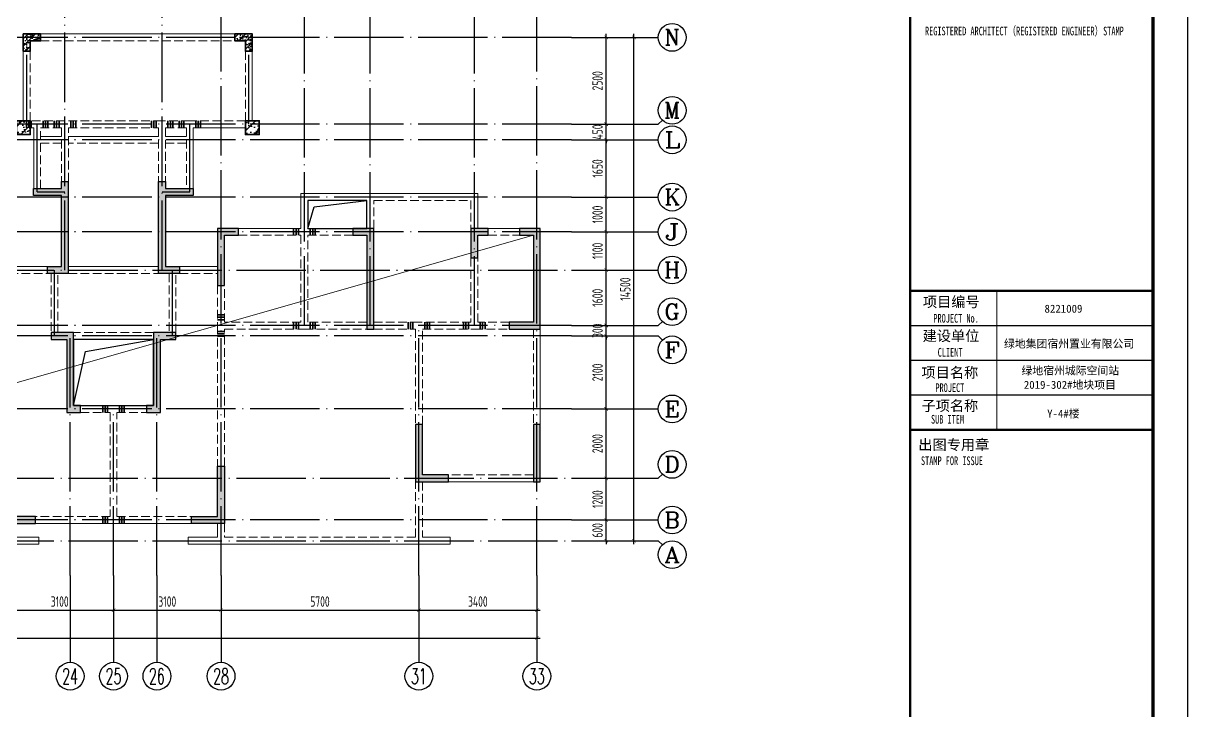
# Model space of a CAD drawing. Extents: x 826826 to 1642106, y -156213 to 399140.
# Drawn here: x 1435550 to 1469108, y 250907 to 270708 of the extents above; entities that cross this region are included whole.
import ezdxf
from ezdxf.enums import TextEntityAlignment as Align

# ---------------------------------------------------------------- set-up
doc = ezdxf.new("R2010")
doc.units = 0
doc.header["$LTSCALE"] = 1000
doc.linetypes.add('DASH', pattern=[0.35, 0.25, -0.1])
doc.linetypes.add('DOTE', pattern=[2.42, 2, -0.2, 0.02, -0.2])
doc.layers.get('0').update_dxf_attribs({"linetype": 'CONTINUOUS'})
doc.layers.get('DEFPOINTS').update_dxf_attribs({"linetype": 'CONTINUOUS'})
for name, color, linetype in [('-TK', 7, 'CONTINUOUS'), ('A-AXIS', 1, 'CONTINUOUS'), ('A-DOTE', 10, 'DOTE'), ('AXIS_TEXT', 4, 'CONTINUOUS'), ('S-D洞口', 4, 'CONTINUOUS'), ('S-L主梁线', 4, 'DASH'), ('S-L梁编号', 6, 'CONTINUOUS'), ('S-Q墙填充', 252, 'CONTINUOUS'), ('S-Q墙实线', 6, 'CONTINUOUS'), ('S-Y一般标注', 3, 'CONTINUOUS'), ('S-Z柱填充', 252, 'CONTINUOUS'), ('S-Z柱实线', 6, 'CONTINUOUS'), ('图签文字', 4, 'CONTINUOUS')]:
    doc.layers.add(name, color=color, linetype=linetype)
for name, color, linetype, lineweight in [('图框', 9, 'CONTINUOUS', 18), ('图签', 147, 'CONTINUOUS', 18), ('梁附加箍筋', 1, 'CONTINUOUS', 35)]:
    doc.layers.add(name, color=color, linetype=linetype, lineweight=lineweight)
doc.styles.add('_TCH_AXIS', font='COMPLEX', dxfattribs={"bigfont": 'GBCBIG'})
doc.styles.add('COMPLEX', font='COMPLEX')
doc.styles.add('TSSD_DIMENSION', font='Tssdeng.shx', dxfattribs={"width": 0.7, "bigfont": 'tssdchn.shx'})
doc.styles.add('宋体', font='', dxfattribs={"height": 50})
doc.styles.add('建筑图签-1', font='simhei.ttf', dxfattribs={"width": 0.7})
doc.styles.get('宋体').set_extended_font_data('SimSun')
doc.dimstyles.new('TSSD_100_100$0', dxfattribs={"dimtxt": 300, "dimasz": 80, "dimexe": 100, "dimexo": 250, "dimgap": 100, "dimtad": 1, "dimdec": 0, "dimzin": 0, "dimdsep": 46, "dimtxsty": 'TSSD_DIMENSION', "dimblk": 'ARCHTICK', "dimcen": 0, "dimdle": 100, "dimclrd": 3, "dimclre": 3, "dimclrt": 7, "dimadec": 0, "dimazin": 0, "dimtfac": 1, "dimtdec": 0, "dimtix": 1, "dimtmove": 2, "dimatfit": 3, "dimldrblk": 'ARCHTICK', "dimfxl": 0, "dimtolj": 1, "dimtzin": 0, "dimarcsym": 0})
pattern_1 = [(50, (-1460192.53, -24952.3), (358.63, -31.376), [37.5, -412.5]), (355, (-1460192.53, -24952.3), (-69.3757, 376.096), [30, -330]), (100.4514, (-1460162.64, -24954.93), (289.2547, 344.7198), [31.87, -350.571]), (46.1842, (-1460192.53, -24852.3), (533.6205, -82.7595), [56.25, -618.75]), (96.6356, (-1460148.06, -24859.2), (467.3314, 487.059), [47.805, -525.8565]), (351.1842, (-1460192.53, -24852.3), (467.331, 487.059), [45, -495]), (21, (-1460142.53, -24877.3), (298.4535, -201.3094), [37.5, -412.5]), (326, (-1460142.53, -24877.3), (121.6577, 362.575), [30, -330]), (71.4514, (-1460117.66, -24894.1), (420.1113, 161.2652), [31.87, -350.571]), (37.5, (-1460192.53, -24952.31), (6.07993, 166.44693), [0, -326, 0, -335, 0, -331.25]), (7.5, (-1460192.53, -24952.31), (131.5348, 197.20586), [0, -191, 0, -318.5, 0, -126.25]), (327.5, (-1460304.03, -24952.31), (266.9112, -11.27744), [0, -125, 0, -390, 0, -517.5]), (317.5, (-1460354.03, -24952.3), (291.5931, 50.0525), [0, -162.5, 0, -259, 0, -367.5]), (45, (-1460192.53, -24952.3), (-176.7767, 176.7767), [])]

# ---------------------------------------------------------------- blocks, each defined once
blk = doc.blocks.new('_ArchTick')
at = {"color": 0, "linetype": 'ByBlock', "const_width": 0.15}
blk.add_lwpolyline([(-0.5, -0.5), (0.5, 0.5)], dxfattribs=at)
blk = doc.blocks.new('*D78')
at = {"layer": 'DEFPOINTS', "color": 0}
for p in [(786121, 333282), (789521, 333282), (789521, 332282)]:
    blk.add_point(p, dxfattribs=at)
at = {"layer": 'S-Y一般标注', "color": 0, "lineweight": -2}
for p, q in [((786121, 333032), (786121, 332182)), ((789521, 333032), (789521, 332182)), ((786021, 332282), (789621, 332282))]:
    blk.add_line(p, q, dxfattribs=at)
at = {"layer": 'S-Y一般标注', "color": 0, "lineweight": -2, "xscale": 100, "yscale": 100, "zscale": 100, "rotation": 180}
blk.add_blockref('_ArchTick', (786121, 332282), dxfattribs=at)
at = {"layer": 'S-Y一般标注', "color": 0, "lineweight": -2, "xscale": 100, "yscale": 100, "zscale": 100}
blk.add_blockref('_ArchTick', (789521, 332282), dxfattribs=at)
at = {"layer": 'S-Y一般标注', "color": 7, "insert": (787821, 332532), "char_height": 300, "attachment_point": 5, "style": 'TSSD_DIMENSION'}
blk.add_mtext('\\A1;3400', dxfattribs=at)
blk = doc.blocks.new('*D79')
at = {"layer": 'DEFPOINTS', "color": 0}
for p in [(780421, 333282), (786121, 333282), (786121, 332282)]:
    blk.add_point(p, dxfattribs=at)
at = {"layer": 'S-Y一般标注', "color": 0, "lineweight": -2}
for p, q in [((780421, 333032), (780421, 332182)), ((786121, 333032), (786121, 332182)), ((780321, 332282), (786221, 332282))]:
    blk.add_line(p, q, dxfattribs=at)
at = {"layer": 'S-Y一般标注', "color": 0, "lineweight": -2, "xscale": 100, "yscale": 100, "zscale": 100, "rotation": 180}
blk.add_blockref('_ArchTick', (780421, 332282), dxfattribs=at)
at = {"layer": 'S-Y一般标注', "color": 0, "lineweight": -2, "xscale": 100, "yscale": 100, "zscale": 100}
blk.add_blockref('_ArchTick', (786121, 332282), dxfattribs=at)
at = {"layer": 'S-Y一般标注', "color": 7, "insert": (783271, 332532), "char_height": 300, "attachment_point": 5, "style": 'TSSD_DIMENSION'}
blk.add_mtext('\\A1;5700', dxfattribs=at)
blk = doc.blocks.new('*D80')
at = {"layer": 'DEFPOINTS', "color": 0}
for p in [(777321, 333282), (780421, 333282), (780421, 332282)]:
    blk.add_point(p, dxfattribs=at)
at = {"layer": 'S-Y一般标注', "color": 0, "lineweight": -2}
for p, q in [((777321, 333032), (777321, 332182)), ((780421, 333032), (780421, 332182)), ((777221, 332282), (780521, 332282))]:
    blk.add_line(p, q, dxfattribs=at)
at = {"layer": 'S-Y一般标注', "color": 0, "lineweight": -2, "xscale": 100, "yscale": 100, "zscale": 100, "rotation": 180}
blk.add_blockref('_ArchTick', (777321, 332282), dxfattribs=at)
at = {"layer": 'S-Y一般标注', "color": 0, "lineweight": -2, "xscale": 100, "yscale": 100, "zscale": 100}
blk.add_blockref('_ArchTick', (780421, 332282), dxfattribs=at)
at = {"layer": 'S-Y一般标注', "color": 7, "insert": (778871, 332532), "char_height": 300, "attachment_point": 5, "style": 'TSSD_DIMENSION'}
blk.add_mtext('\\A1;3100', dxfattribs=at)
blk = doc.blocks.new('*D81')
at = {"layer": 'DEFPOINTS', "color": 0}
for p in [(774221, 333282), (777321, 333282), (777321, 332282)]:
    blk.add_point(p, dxfattribs=at)
at = {"layer": 'S-Y一般标注', "color": 0, "lineweight": -2}
for p, q in [((774221, 333032), (774221, 332182)), ((777321, 333032), (777321, 332182)), ((774121, 332282), (777421, 332282))]:
    blk.add_line(p, q, dxfattribs=at)
at = {"layer": 'S-Y一般标注', "color": 0, "lineweight": -2, "xscale": 100, "yscale": 100, "zscale": 100, "rotation": 180}
blk.add_blockref('_ArchTick', (774221, 332282), dxfattribs=at)
at = {"layer": 'S-Y一般标注', "color": 0, "lineweight": -2, "xscale": 100, "yscale": 100, "zscale": 100}
blk.add_blockref('_ArchTick', (777321, 332282), dxfattribs=at)
at = {"layer": 'S-Y一般标注', "color": 7, "insert": (775771, 332532), "char_height": 300, "attachment_point": 5, "style": 'TSSD_DIMENSION'}
blk.add_mtext('\\A1;3100', dxfattribs=at)
blk = doc.blocks.new('*D84')
at = {"layer": 'DEFPOINTS', "color": 0}
for p in [(790521, 334882), (791521, 334882), (790521, 334282)]:
    blk.add_point(p, dxfattribs=at)
at = {"layer": 'S-Y一般标注', "color": 0, "lineweight": -2}
for p, q in [((791521, 334882), (791521, 334982)), ((790771, 334882), (791621, 334882)), ((791521, 334282), (791521, 334882)), ((790771, 334282), (791621, 334282)), ((791521, 334282), (791521, 334182))]:
    blk.add_line(p, q, dxfattribs=at)
at = {"layer": 'S-Y一般标注', "color": 0, "lineweight": -2, "xscale": 100, "yscale": 100, "zscale": 100}
for p, rotation in [((791521, 334882), 270), ((791521, 334282), 90)]:
    blk.add_blockref('_ArchTick', p, dxfattribs=dict(at, rotation=rotation))
at = {"layer": 'S-Y一般标注', "color": 7, "insert": (791271, 334582), "char_height": 300, "attachment_point": 5, "rotation": 90, "style": 'TSSD_DIMENSION'}
blk.add_mtext('\\A1;600', dxfattribs=at)
blk = doc.blocks.new('*D85')
at = {"layer": 'DEFPOINTS', "color": 0}
for p in [(790521, 336082), (791521, 336082), (790521, 334882)]:
    blk.add_point(p, dxfattribs=at)
at = {"layer": 'S-Y一般标注', "color": 0, "lineweight": -2}
for p, q in [((790771, 336082), (791621, 336082)), ((791521, 334782), (791521, 336182)), ((790771, 334882), (791621, 334882))]:
    blk.add_line(p, q, dxfattribs=at)
at = {"layer": 'S-Y一般标注', "color": 0, "lineweight": -2, "xscale": 100, "yscale": 100, "zscale": 100}
for p, rotation in [((791521, 336082), 90), ((791521, 334882), 270)]:
    blk.add_blockref('_ArchTick', p, dxfattribs=dict(at, rotation=rotation))
at = {"layer": 'S-Y一般标注', "color": 7, "insert": (791271, 335482), "char_height": 300, "attachment_point": 5, "rotation": 90, "style": 'TSSD_DIMENSION'}
blk.add_mtext('\\A1;1200', dxfattribs=at)
blk = doc.blocks.new('*D86')
at = {"layer": 'DEFPOINTS', "color": 0}
for p in [(790521, 338082), (791521, 338082), (790521, 336082)]:
    blk.add_point(p, dxfattribs=at)
at = {"layer": 'S-Y一般标注', "color": 0, "lineweight": -2}
for p, q in [((790771, 338082), (791621, 338082)), ((791521, 335982), (791521, 338182)), ((790771, 336082), (791621, 336082))]:
    blk.add_line(p, q, dxfattribs=at)
at = {"layer": 'S-Y一般标注', "color": 0, "lineweight": -2, "xscale": 100, "yscale": 100, "zscale": 100}
for p, rotation in [((791521, 338082), 90), ((791521, 336082), 270)]:
    blk.add_blockref('_ArchTick', p, dxfattribs=dict(at, rotation=rotation))
at = {"layer": 'S-Y一般标注', "color": 7, "insert": (791271, 337082), "char_height": 300, "attachment_point": 5, "rotation": 90, "style": 'TSSD_DIMENSION'}
blk.add_mtext('\\A1;2000', dxfattribs=at)
blk = doc.blocks.new('*D87')
at = {"layer": 'DEFPOINTS', "color": 0}
for p in [(790521, 340182), (791521, 340182), (790521, 338082)]:
    blk.add_point(p, dxfattribs=at)
at = {"layer": 'S-Y一般标注', "color": 0, "lineweight": -2}
for p, q in [((791521, 337982), (791521, 340282)), ((790771, 340182), (791621, 340182)), ((790771, 338082), (791621, 338082))]:
    blk.add_line(p, q, dxfattribs=at)
at = {"layer": 'S-Y一般标注', "color": 0, "lineweight": -2, "xscale": 100, "yscale": 100, "zscale": 100}
for p, rotation in [((791521, 340182), 90), ((791521, 338082), 270)]:
    blk.add_blockref('_ArchTick', p, dxfattribs=dict(at, rotation=rotation))
at = {"layer": 'S-Y一般标注', "color": 7, "insert": (791271, 339132), "char_height": 300, "attachment_point": 5, "rotation": 90, "style": 'TSSD_DIMENSION'}
blk.add_mtext('\\A1;2100', dxfattribs=at)
blk = doc.blocks.new('*D88')
at = {"layer": 'DEFPOINTS', "color": 0}
for p in [(790521, 340482), (791521, 340482), (790521, 340182)]:
    blk.add_point(p, dxfattribs=at)
at = {"layer": 'S-Y一般标注', "color": 0, "lineweight": -2}
for p, q in [((790771, 340482), (791621, 340482)), ((791521, 340482), (791521, 340582)), ((791521, 340182), (791521, 340482)), ((790771, 340182), (791621, 340182)), ((791521, 340182), (791521, 340082))]:
    blk.add_line(p, q, dxfattribs=at)
at = {"layer": 'S-Y一般标注', "color": 0, "lineweight": -2, "xscale": 100, "yscale": 100, "zscale": 100}
for p, rotation in [((791521, 340482), 270), ((791521, 340182), 90)]:
    blk.add_blockref('_ArchTick', p, dxfattribs=dict(at, rotation=rotation))
at = {"layer": 'S-Y一般标注', "color": 7, "insert": (791271, 340332), "char_height": 300, "attachment_point": 5, "rotation": 90, "style": 'TSSD_DIMENSION'}
blk.add_mtext('\\A1;300', dxfattribs=at)
blk = doc.blocks.new('*D89')
at = {"layer": 'DEFPOINTS', "color": 0}
for p in [(790521, 342082), (791521, 342082), (790521, 340482)]:
    blk.add_point(p, dxfattribs=at)
at = {"layer": 'S-Y一般标注', "color": 0, "lineweight": -2}
for p, q in [((790771, 342082), (791621, 342082)), ((791521, 340382), (791521, 342182)), ((790771, 340482), (791621, 340482))]:
    blk.add_line(p, q, dxfattribs=at)
at = {"layer": 'S-Y一般标注', "color": 0, "lineweight": -2, "xscale": 100, "yscale": 100, "zscale": 100}
for p, rotation in [((791521, 342082), 90), ((791521, 340482), 270)]:
    blk.add_blockref('_ArchTick', p, dxfattribs=dict(at, rotation=rotation))
at = {"layer": 'S-Y一般标注', "color": 7, "insert": (791271, 341282), "char_height": 300, "attachment_point": 5, "rotation": 90, "style": 'TSSD_DIMENSION'}
blk.add_mtext('\\A1;1600', dxfattribs=at)
blk = doc.blocks.new('*D90')
at = {"layer": 'DEFPOINTS', "color": 0}
for p in [(790521, 343182), (791521, 343182), (790521, 342082)]:
    blk.add_point(p, dxfattribs=at)
at = {"layer": 'S-Y一般标注', "color": 0, "lineweight": -2}
for p, q in [((790771, 343182), (791621, 343182)), ((791521, 341982), (791521, 343282)), ((790771, 342082), (791621, 342082))]:
    blk.add_line(p, q, dxfattribs=at)
at = {"layer": 'S-Y一般标注', "color": 0, "lineweight": -2, "xscale": 100, "yscale": 100, "zscale": 100}
for p, rotation in [((791521, 343182), 90), ((791521, 342082), 270)]:
    blk.add_blockref('_ArchTick', p, dxfattribs=dict(at, rotation=rotation))
at = {"layer": 'S-Y一般标注', "color": 7, "insert": (791271, 342632), "char_height": 300, "attachment_point": 5, "rotation": 90, "style": 'TSSD_DIMENSION'}
blk.add_mtext('\\A1;1100', dxfattribs=at)
blk = doc.blocks.new('*D91')
at = {"layer": 'DEFPOINTS', "color": 0}
for p in [(790521, 344182), (791521, 344182), (790521, 343182)]:
    blk.add_point(p, dxfattribs=at)
at = {"layer": 'S-Y一般标注', "color": 0, "lineweight": -2}
for p, q in [((790771, 344182), (791621, 344182)), ((791521, 343082), (791521, 344282)), ((790771, 343182), (791621, 343182))]:
    blk.add_line(p, q, dxfattribs=at)
at = {"layer": 'S-Y一般标注', "color": 0, "lineweight": -2, "xscale": 100, "yscale": 100, "zscale": 100}
for p, rotation in [((791521, 344182), 90), ((791521, 343182), 270)]:
    blk.add_blockref('_ArchTick', p, dxfattribs=dict(at, rotation=rotation))
at = {"layer": 'S-Y一般标注', "color": 7, "insert": (791271, 343682), "char_height": 300, "attachment_point": 5, "rotation": 90, "style": 'TSSD_DIMENSION'}
blk.add_mtext('\\A1;1000', dxfattribs=at)
blk = doc.blocks.new('*D92')
at = {"layer": 'DEFPOINTS', "color": 0}
for p in [(790521, 345832), (791521, 345832), (790521, 344182)]:
    blk.add_point(p, dxfattribs=at)
at = {"layer": 'S-Y一般标注', "color": 0, "lineweight": -2}
for p, q in [((790771, 345832), (791621, 345832)), ((791521, 344082), (791521, 345932)), ((790771, 344182), (791621, 344182))]:
    blk.add_line(p, q, dxfattribs=at)
at = {"layer": 'S-Y一般标注', "color": 0, "lineweight": -2, "xscale": 100, "yscale": 100, "zscale": 100}
for p, rotation in [((791521, 345832), 90), ((791521, 344182), 270)]:
    blk.add_blockref('_ArchTick', p, dxfattribs=dict(at, rotation=rotation))
at = {"layer": 'S-Y一般标注', "color": 7, "insert": (791271, 345007), "char_height": 300, "attachment_point": 5, "rotation": 90, "style": 'TSSD_DIMENSION'}
blk.add_mtext('\\A1;1650', dxfattribs=at)
blk = doc.blocks.new('*D93')
at = {"layer": 'DEFPOINTS', "color": 0}
for p in [(790521, 346282), (791521, 346282), (790521, 345832)]:
    blk.add_point(p, dxfattribs=at)
at = {"layer": 'S-Y一般标注', "color": 0, "lineweight": -2}
for p, q in [((791521, 346282), (791521, 346382)), ((790771, 346282), (791621, 346282)), ((791521, 345832), (791521, 346282)), ((790771, 345832), (791621, 345832)), ((791521, 345832), (791521, 345732))]:
    blk.add_line(p, q, dxfattribs=at)
at = {"layer": 'S-Y一般标注', "color": 0, "lineweight": -2, "xscale": 100, "yscale": 100, "zscale": 100}
for p, rotation in [((791521, 346282), 270), ((791521, 345832), 90)]:
    blk.add_blockref('_ArchTick', p, dxfattribs=dict(at, rotation=rotation))
at = {"layer": 'S-Y一般标注', "color": 7, "insert": (791271, 346057), "char_height": 300, "attachment_point": 5, "rotation": 90, "style": 'TSSD_DIMENSION'}
blk.add_mtext('\\A1;450', dxfattribs=at)
blk = doc.blocks.new('*D94')
at = {"layer": 'DEFPOINTS', "color": 0}
for p in [(790521, 348782), (791521, 348782), (790521, 346282)]:
    blk.add_point(p, dxfattribs=at)
at = {"layer": 'S-Y一般标注', "color": 0, "lineweight": -2}
for p, q in [((790771, 348782), (791621, 348782)), ((791521, 346182), (791521, 348882)), ((790771, 346282), (791621, 346282))]:
    blk.add_line(p, q, dxfattribs=at)
at = {"layer": 'S-Y一般标注', "color": 0, "lineweight": -2, "xscale": 100, "yscale": 100, "zscale": 100}
for p, rotation in [((791521, 348782), 90), ((791521, 346282), 270)]:
    blk.add_blockref('_ArchTick', p, dxfattribs=dict(at, rotation=rotation))
at = {"layer": 'S-Y一般标注', "color": 7, "insert": (791271, 347532), "char_height": 300, "attachment_point": 5, "rotation": 90, "style": 'TSSD_DIMENSION'}
blk.add_mtext('\\A1;2500', dxfattribs=at)
blk = doc.blocks.new('*D95')
at = {"layer": 'DEFPOINTS', "color": 0}
for p in [(790521, 348782), (792321, 348782), (790521, 334282)]:
    blk.add_point(p, dxfattribs=at)
at = {"layer": 'S-Y一般标注', "color": 0, "lineweight": -2}
for p, q in [((790771, 348782), (792421, 348782)), ((792321, 334182), (792321, 348882)), ((790771, 334282), (792421, 334282))]:
    blk.add_line(p, q, dxfattribs=at)
at = {"layer": 'S-Y一般标注', "color": 0, "lineweight": -2, "xscale": 100, "yscale": 100, "zscale": 100}
for p, rotation in [((792321, 348782), 90), ((792321, 334282), 270)]:
    blk.add_blockref('_ArchTick', p, dxfattribs=dict(at, rotation=rotation))
at = {"layer": 'S-Y一般标注', "color": 7, "insert": (792071, 341532), "char_height": 300, "attachment_point": 5, "rotation": 90, "style": 'TSSD_DIMENSION'}
blk.add_mtext('\\A1;14500', dxfattribs=at)
blk = doc.blocks.new('*D66')
at = {"layer": 'DEFPOINTS', "color": 0}
for p in [(740721, 333282), (789521, 333282), (789521, 331482)]:
    blk.add_point(p, dxfattribs=at)
at = {"layer": 'S-Y一般标注', "color": 0, "lineweight": -2}
for p, q in [((740721, 333032), (740721, 331382)), ((789521, 333032), (789521, 331382)), ((740621, 331482), (789621, 331482))]:
    blk.add_line(p, q, dxfattribs=at)
at = {"layer": 'S-Y一般标注', "color": 0, "lineweight": -2, "xscale": 100, "yscale": 100, "zscale": 100, "rotation": 180}
blk.add_blockref('_ArchTick', (740721, 331482), dxfattribs=at)
at = {"layer": 'S-Y一般标注', "color": 0, "lineweight": -2, "xscale": 100, "yscale": 100, "zscale": 100}
blk.add_blockref('_ArchTick', (789521, 331482), dxfattribs=at)
at = {"layer": 'S-Y一般标注', "color": 7, "insert": (765121, 331732), "char_height": 300, "attachment_point": 5, "style": 'TSSD_DIMENSION'}
blk.add_mtext('\\A1;48800', dxfattribs=at)
blk = doc.blocks.new('_AXISO')
blk.add_circle((0, 0), 0.5)
at = {"layer": 'AXIS_TEXT', "style": 'COMPLEX', "width": 1.041667}
blk.add_attdef('A', text='', height=0.56, dxfattribs=at).set_placement((-0.25, -0.28), (0.25, -0.28), align=Align.FIT)
blk = doc.blocks.new('20210802.02294145')
at = {"layer": '梁附加箍筋', "lineweight": 35}
for p, q in [((-957493, -153831), (-957493, -153631)), ((-957423, -153831), (-957423, -153631)), ((-957353, -153831), (-957353, -153631)), ((-957013, -153831), (-957013, -153631)), ((-956943, -153831), (-956943, -153631)), ((-956873, -153831), (-956873, -153631)), ((-956693, -153831), (-956693, -153631)), ((-956623, -153831), (-956623, -153631)), ((-956553, -153831), (-956553, -153631)), ((-956213, -153831), (-956213, -153631)), ((-956143, -153831), (-956143, -153631)), ((-956073, -153831), (-956073, -153631)), ((-953893, -153831), (-953893, -153631)), ((-953823, -153831), (-953823, -153631)), ((-953753, -153831), (-953753, -153631)), ((-953413, -153831), (-953413, -153631)), ((-953343, -153831), (-953343, -153631)), ((-953273, -153831), (-953273, -153631)), ((-953093, -153831), (-953093, -153631)), ((-953023, -153831), (-953023, -153631)), ((-952953, -153831), (-952953, -153631)), ((-952613, -153831), (-952613, -153631)), ((-952543, -153831), (-952543, -153631)), ((-952473, -153831), (-952473, -153631)), ((-949793, -156931), (-949793, -156731)), ((-949723, -156931), (-949723, -156731)), ((-949653, -156931), (-949653, -156731)), ((-949313, -156931), (-949313, -156731)), ((-949243, -156931), (-949243, -156731)), ((-949173, -156931), (-949173, -156731)), ((-951783, -159221), (-951983, -159221)), ((-951783, -159291), (-951983, -159291)), ((-951783, -159361), (-951983, -159361)), ((-951783, -159701), (-951983, -159701)), ((-949793, -159631), (-949793, -159431)), ((-949723, -159631), (-949723, -159431)), ((-949653, -159631), (-949653, -159431)), ((-949313, -159631), (-949313, -159431)), ((-949243, -159631), (-949243, -159431)), ((-949173, -159631), (-949173, -159431)), ((-946493, -159631), (-946493, -159431)), ((-946423, -159631), (-946423, -159431)), ((-946353, -159631), (-946353, -159431)), ((-946013, -159631), (-946013, -159431)), ((-945943, -159631), (-945943, -159431)), ((-945873, -159631), (-945873, -159431)), ((-944895, -159631), (-944895, -159431)), ((-944825, -159631), (-944825, -159431)), ((-944755, -159631), (-944755, -159431)), ((-944415, -159631), (-944415, -159431)), ((-944345, -159631), (-944345, -159431)), ((-944275, -159631), (-944275, -159431)), ((-951783, -159771), (-951983, -159771)), ((-951783, -159841), (-951983, -159841)), ((-955293, -162031), (-955293, -161831)), ((-955223, -162031), (-955223, -161831)), ((-955153, -162031), (-955153, -161831)), ((-954813, -162031), (-954813, -161831)), ((-954743, -162031), (-954743, -161831)), ((-954673, -162031), (-954673, -161831)), ((-955293, -165231), (-955293, -165031)), ((-955223, -165231), (-955223, -165031)), ((-955153, -165231), (-955153, -165031)), ((-954813, -165231), (-954813, -165031)), ((-954743, -165231), (-954743, -165031)), ((-954673, -165231), (-954673, -165031))]:
    blk.add_line(p, q, dxfattribs=at)
blk = doc.blocks.new('20210810.05000656')
at = {"layer": 'S-Q墙填充'}
h = blk.add_hatch(color=252, dxfattribs=at)
h.dxf.hatch_style = 1
h.paths.add_polyline_path([(-1433090, -52983), (-1433090, -52783), (-1432890, -52783), (-1432890, -53083), (-1432890, -55433), (-1433290, -55433), (-1433490, -55433), (-1433490, -55233), (-1433290, -55233), (-1433090, -55233), (-1433090, -53183), (-1433890, -53183), (-1433890, -52983)])
h = blk.add_hatch(color=252, dxfattribs=at)
h.dxf.hatch_style = 1
h.paths.add_polyline_path([(-1430088, -52983), (-1429290, -52983), (-1429290, -53183), (-1430088, -53183), (-1430088, -55233), (-1429890, -55233), (-1429688, -55233), (-1429688, -55433), (-1429890, -55433), (-1430288, -55433), (-1430288, -53083), (-1430288, -52783), (-1430088, -52783)])
h = blk.add_hatch(color=252, dxfattribs=at)
h.dxf.hatch_style = 1
h.paths.add_polyline_path([(-1428588, -55333), (-1428588, -55783), (-1428388, -55783), (-1428388, -55333), (-1428388, -54333), (-1427988, -54333), (-1427988, -54133), (-1428588, -54133)])
h = blk.add_hatch(color=252, dxfattribs=at)
h.dxf.hatch_style = 1
h.paths.add_polyline_path([(-1424088, -54133), (-1424688, -54133), (-1424688, -54333), (-1424288, -54333), (-1424288, -57033), (-1424088, -57033)])
h = blk.add_hatch(color=252, dxfattribs=at)
h.dxf.hatch_style = 1
h.paths.add_polyline_path([(-1421088, -54983), (-1421088, -54333), (-1420788, -54333), (-1420788, -54133), (-1421288, -54133), (-1421288, -54983)])
h = blk.add_hatch(color=252, dxfattribs=at)
h.dxf.hatch_style = 1
h.paths.add_polyline_path([(-1419488, -54333), (-1419488, -56833), (-1420188, -56833), (-1420188, -57033), (-1419288, -57033), (-1419288, -54133), (-1419888, -54133), (-1419888, -54333)])
h = blk.add_hatch(color=252, dxfattribs=at)
h.dxf.hatch_style = 1
h.paths.add_polyline_path([(-1432938, -57333), (-1432938, -59433), (-1432538, -59433), (-1432538, -59233), (-1432738, -59233), (-1432738, -57133), (-1433388, -57133), (-1433388, -57333)])
h = blk.add_hatch(color=252, dxfattribs=at)
h.dxf.hatch_style = 1
h.paths.add_polyline_path([(-1430438, -57133), (-1430438, -59233), (-1430638, -59233), (-1430638, -59433), (-1430238, -59433), (-1430238, -57333), (-1429788, -57333), (-1429788, -57133)])
h = blk.add_hatch(color=252, dxfattribs=at)
h.dxf.hatch_style = 1
h.paths.add_polyline_path([(-1421938, -61233), (-1422038, -61233), (-1422688, -61233), (-1422688, -59783), (-1422888, -59783), (-1422888, -61433), (-1422038, -61433), (-1421938, -61433)])
h = blk.add_hatch(color=252, dxfattribs=at)
h.dxf.hatch_style = 1
h.paths.add_polyline_path([(-1419288, -61433), (-1419288, -59783), (-1419488, -59783), (-1419488, -61433)])
h = blk.add_hatch(color=252, dxfattribs=at)
h.dxf.hatch_style = 1
h.paths.add_polyline_path([(-1434788, -62633), (-1433838, -62633), (-1433838, -62433), (-1434588, -62433), (-1434588, -60983), (-1434788, -60983)])
h = blk.add_hatch(color=252, dxfattribs=at)
h.dxf.hatch_style = 1
h.paths.add_polyline_path([(-1428388, -62633), (-1429338, -62633), (-1429338, -62433), (-1428588, -62433), (-1428588, -60983), (-1428388, -60983)])
at = {"layer": 'S-Z柱填充'}
h = blk.add_hatch(dxfattribs=at)
h.set_pattern_fill('ARMORED', color=256, scale=30, style=0)
h.set_pattern_definition([(50, (-1484165.2, -204418.78), (215.17805, -18.82564), [22.5, -247.5]), (355, (-1484165.2, -204418.78), (-41.6254, 225.65764), [18, -198]), (100.4514, (-1484147.27, -204420.34), (173.55281, 206.83186), [19.12206, -210.34263]), (46.1842, (-1484165.2, -204358.78), (320.1723, -49.6557), [33.75, -371.25]), (96.6356, (-1484138.52, -204362.9), (280.3988, 292.23536), [28.6831, -315.5139]), (351.1842, (-1484165.2, -204358.78), (280.3986, 292.2356), [27, -297]), (21, (-1484135.2, -204373.78), (179.07212, -120.78567), [22.5, -247.5]), (326, (-1484135.2, -204373.78), (72.9946, 217.545), [18, -198]), (71.4514, (-1484120.28, -204383.84), (252.0668, 96.75915), [19.12206, -210.34263]), (37.5, (-1484165.2, -204418.776), (3.647957, 99.868156), [0, -195.6, 0, -201, 0, -198.75]), (7.5, (-1484165.2, -204418.78), (78.92086, 118.323514), [0, -114.6, 0, -191.1, 0, -75.75]), (327.5, (-1484232.1, -204418.776), (160.14673, -6.76646), [0, -75, 0, -234, 0, -310.5]), (317.5, (-1484262.1, -204418.78), (174.95585, 30.0315), [0, -97.5, 0, -155.4, 0, -220.5]), (45, (-1484165.2, -204418.78), (-106.06602, 106.06602), [])])
h.paths.add_polyline_path([(-1433688, -48533), (-1434188, -48533), (-1434188, -49033), (-1433988, -49033), (-1433988, -48733), (-1433688, -48733)])
h = blk.add_hatch(dxfattribs=at)
h.set_pattern_fill('ARMORED', color=256, scale=30, style=0)
h.set_pattern_definition([(50, (-1482765.21, -204418.78), (215.17805, -18.82564), [22.5, -247.5]), (355, (-1482765.21, -204418.78), (-41.6254, 225.65764), [18, -198]), (100.4514, (-1482747.28, -204420.34), (173.55281, 206.83186), [19.12206, -210.34263]), (46.1842, (-1482765.21, -204358.78), (320.1723, -49.6557), [33.75, -371.25]), (96.6356, (-1482738.53, -204362.9), (280.3988, 292.23536), [28.6831, -315.5139]), (351.1842, (-1482765.2, -204358.78), (280.3986, 292.2356), [27, -297]), (21, (-1482735.21, -204373.78), (179.07212, -120.78567), [22.5, -247.5]), (326, (-1482735.21, -204373.78), (72.9946, 217.545), [18, -198]), (71.4514, (-1482720.3, -204383.84), (252.0668, 96.75915), [19.12206, -210.34263]), (37.5, (-1482765.214, -204418.776), (3.647957, 99.868156), [0, -195.6, 0, -201, 0, -198.75]), (7.5, (-1482765.21, -204418.78), (78.92086, 118.323514), [0, -114.6, 0, -191.1, 0, -75.75]), (327.5, (-1482832.114, -204418.78), (160.14673, -6.76646), [0, -75, 0, -234, 0, -310.5]), (317.5, (-1482862.11, -204418.78), (174.95585, 30.0315), [0, -97.5, 0, -155.4, 0, -220.5]), (45, (-1482765.21, -204418.78), (-106.06602, 106.06602), [])])
h.paths.add_polyline_path([(-1428088, -48533), (-1427588, -48533), (-1427588, -49033), (-1427788, -49033), (-1427788, -48733), (-1428088, -48733)])
h = blk.add_hatch(dxfattribs=at)
h.set_pattern_fill('ARMORED', color=256, scale=50, style=0)
h.set_pattern_definition(pattern_1)
h.paths.add_polyline_path([(-1434388, -51033), (-1433988, -51033), (-1433988, -51433), (-1434388, -51433)])
h = blk.add_hatch(dxfattribs=at)
h.set_pattern_fill('ARMORED', color=256, scale=50, style=0)
h.set_pattern_definition(pattern_1)
h.paths.add_polyline_path([(-1427788, -51033), (-1427388, -51033), (-1427388, -51433), (-1427788, -51433)])
at = {"layer": 'S-L主梁线', "linetype": 'ByBlock', "lineweight": 18}
for p, q in [((-1428088, -48533), (-1433688, -48533)), ((-1434188, -49033), (-1434188, -51033)), ((-1427588, -51033), (-1427588, -49033)), ((-1433888, -51233), (-1433888, -52983)), ((-1429288, -52983), (-1429288, -51233)), ((-1429288, -51233), (-1427788, -51233)), ((-1433690, -51483), (-1433090, -51483)), ((-1432890, -51483), (-1430289, -51483)), ((-1430089, -51483), (-1429490, -51483)), ((-1426188, -53133), (-1426188, -54133)), ((-1424188, -53133), (-1426188, -53133)), ((-1421090, -53133), (-1424188, -53133)), ((-1421088, -54133), (-1421090, -53133)), ((-1426188, -54133), (-1427988, -54133)), ((-1419888, -54133), (-1420788, -54133)), ((-1433488, -55233), (-1434588, -55233)), ((-1430288, -55233), (-1432888, -55233)), ((-1428588, -55233), (-1429688, -55233)), ((-1419288, -59783), (-1419288, -57033)), ((-1432738, -57333), (-1430438, -57333)), ((-1431588, -59233), (-1432538, -59233)), ((-1430638, -59233), (-1431588, -59233)), ((-1421938, -61433), (-1419488, -61433)), ((-1434038, -62633), (-1431588, -62633)), ((-1431588, -62633), (-1429138, -62633)), ((-1428588, -63033), (-1428588, -62633)), ((-1434588, -63033), (-1433738, -63033)), ((-1433738, -63233), (-1433738, -63033)), ((-1428588, -63033), (-1429438, -63033)), ((-1429438, -63233), (-1429438, -63033)), ((-1422688, -63033), (-1421888, -63033)), ((-1421888, -63033), (-1421888, -63233)), ((-1433738, -63233), (-1441288, -63233)), ((-1421888, -63233), (-1429438, -63233))]:
    blk.add_line(p, q, dxfattribs=at)
at = {"layer": 'S-L主梁线', "linetype": 'DASH', "lineweight": 18}
for p, q in [((-1433688, -48733), (-1428088, -48733)), ((-1433988, -51033), (-1433988, -49033)), ((-1427788, -49033), (-1427788, -51033)), ((-1432988, -51033), (-1433988, -51033)), ((-1433688, -52983), (-1433688, -51233)), ((-1433688, -51233), (-1433088, -51233)), ((-1433088, -51233), (-1433088, -52883)), ((-1430188, -51033), (-1432988, -51033)), ((-1432888, -52783), (-1432888, -51233)), ((-1432888, -51233), (-1430288, -51233)), ((-1430288, -51233), (-1430287, -52783)), ((-1429388, -51033), (-1430188, -51033)), ((-1430087, -52883), (-1430088, -51233)), ((-1430088, -51233), (-1429488, -51233)), ((-1429488, -51233), (-1429488, -52983)), ((-1427788, -51033), (-1429388, -51033)), ((-1433090, -51683), (-1433690, -51683)), ((-1430289, -51683), (-1432890, -51683)), ((-1429490, -51683), (-1430089, -51683)), ((-1425988, -54133), (-1425988, -53333)), ((-1425988, -53333), (-1424288, -53333)), ((-1424288, -53333), (-1424288, -54133)), ((-1424088, -54133), (-1424088, -53333)), ((-1424088, -53333), (-1421289, -53333)), ((-1421289, -53333), (-1421288, -54233)), ((-1427988, -54333), (-1426188, -54333)), ((-1426188, -54333), (-1426188, -56833)), ((-1424688, -54133), (-1425988, -54133)), ((-1425988, -54333), (-1424688, -54333)), ((-1425988, -56833), (-1425988, -54333)), ((-1420788, -54333), (-1419888, -54333)), ((-1421288, -54983), (-1421289, -56833)), ((-1421089, -56833), (-1421088, -54983)), ((-1434588, -55433), (-1433488, -55433)), ((-1433388, -55433), (-1433388, -57133)), ((-1433188, -57133), (-1433188, -55433)), ((-1432888, -55433), (-1430288, -55433)), ((-1429988, -55433), (-1429988, -57133)), ((-1429788, -57133), (-1429788, -55433)), ((-1429688, -55433), (-1428588, -55433)), ((-1428588, -55783), (-1428588, -56933)), ((-1428388, -56833), (-1428388, -55783)), ((-1428588, -56933), (-1428588, -60983)), ((-1426188, -56833), (-1428388, -56833)), ((-1428388, -60983), (-1428388, -57033)), ((-1428388, -57033), (-1426088, -57033)), ((-1426088, -57033), (-1424288, -57033)), ((-1424288, -56833), (-1425988, -56833)), ((-1422788, -56833), (-1424088, -56833)), ((-1424088, -57033), (-1422888, -57033)), ((-1422888, -57033), (-1422888, -59783)), ((-1421289, -56833), (-1422788, -56833)), ((-1422688, -59783), (-1422688, -57033)), ((-1422688, -57033), (-1421190, -57033)), ((-1421190, -57033), (-1420188, -57033)), ((-1420188, -56833), (-1421089, -56833)), ((-1419488, -57033), (-1419488, -59783)), ((-1430438, -57133), (-1432738, -57133)), ((-1432538, -59433), (-1431688, -59433)), ((-1431688, -59433), (-1431688, -62433)), ((-1431488, -62433), (-1431488, -59433)), ((-1431488, -59433), (-1430638, -59433)), ((-1419488, -61233), (-1421938, -61233)), ((-1422888, -63033), (-1422888, -61433)), ((-1422688, -61433), (-1422688, -63033)), ((-1431688, -62433), (-1434038, -62433)), ((-1429138, -62433), (-1431488, -62433)), ((-1428388, -62633), (-1428388, -63033)), ((-1428388, -63033), (-1422888, -63033))]:
    blk.add_line(p, q, dxfattribs=at)
blk.add_lwpolyline([(-1433888, -51233), (-1433988, -51233)], dxfattribs=at)
at = {"layer": 'S-Q墙实线'}
for points in [[(-1433090, -52983), (-1433090, -52783), (-1432890, -52783), (-1432890, -53083), (-1432890, -55433), (-1433290, -55433), (-1433490, -55433), (-1433490, -55233), (-1433290, -55233), (-1433090, -55233), (-1433090, -53183), (-1433890, -53183), (-1433890, -52983), (-1433090, -52983)], [(-1430088, -52983), (-1429290, -52983), (-1429290, -53183), (-1430088, -53183), (-1430088, -55233), (-1429890, -55233), (-1429688, -55233), (-1429688, -55433), (-1429890, -55433), (-1430288, -55433), (-1430288, -53083), (-1430288, -52783), (-1430088, -52783), (-1430088, -52983)], [(-1419488, -54333), (-1419488, -56833), (-1420188, -56833), (-1420188, -57033), (-1419288, -57033), (-1419288, -54133), (-1419888, -54133), (-1419888, -54333), (-1419488, -54333)], [(-1430438, -57133), (-1430438, -59233), (-1430638, -59233), (-1430638, -59433), (-1430238, -59433), (-1430238, -57333), (-1429788, -57333), (-1429788, -57133), (-1430438, -57133)], [(-1421938, -61433), (-1421938, -61433), (-1421938, -61233), (-1421938, -61233), (-1422688, -61233), (-1422688, -59783), (-1422888, -59783), (-1422888, -61433), (-1421938, -61433)]]:
    blk.add_lwpolyline(points, dxfattribs=at)
for points in [[(-1428588, -55333), (-1428588, -55783), (-1428388, -55783), (-1428388, -55333), (-1428388, -54333), (-1427988, -54333), (-1427988, -54133), (-1428588, -54133)], [(-1424088, -54133), (-1424688, -54133), (-1424688, -54333), (-1424288, -54333), (-1424288, -57033), (-1424088, -57033)], [(-1421088, -54983), (-1421088, -54333), (-1420788, -54333), (-1420788, -54133), (-1421288, -54133), (-1421288, -54983)], [(-1432938, -57333), (-1432938, -59433), (-1432538, -59433), (-1432538, -59233), (-1432738, -59233), (-1432738, -57133), (-1433388, -57133), (-1433388, -57333)], [(-1419288, -61433), (-1419288, -59783), (-1419488, -59783), (-1419488, -61433)], [(-1434788, -62633), (-1433838, -62633), (-1433838, -62433), (-1434588, -62433), (-1434588, -60983), (-1434788, -60983)], [(-1428388, -62633), (-1429338, -62633), (-1429338, -62433), (-1428588, -62433), (-1428588, -60983), (-1428388, -60983)]]:
    blk.add_lwpolyline(points, close=True, dxfattribs=at)
at = {"layer": 'S-Z柱实线', "lineweight": 35}
for points in [[(-1433688, -48533), (-1434188, -48533), (-1434188, -49033), (-1433988, -49033), (-1433988, -48733), (-1433688, -48733), (-1433688, -48533)], [(-1433688, -48533), (-1434188, -48533), (-1434188, -49033), (-1433988, -49033), (-1433988, -48733), (-1433688, -48733), (-1433688, -48533)], [(-1428088, -48533), (-1427588, -48533), (-1427588, -49033), (-1427788, -49033), (-1427788, -48733), (-1428088, -48733), (-1428088, -48533)], [(-1428088, -48533), (-1427588, -48533), (-1427588, -49033), (-1427788, -49033), (-1427788, -48733), (-1428088, -48733), (-1428088, -48533)]]:
    blk.add_lwpolyline(points, dxfattribs=at)
for points in [[(-1434388, -51033), (-1433988, -51033), (-1433988, -51433), (-1434388, -51433)], [(-1427788, -51033), (-1427388, -51033), (-1427388, -51433), (-1427788, -51433)]]:
    blk.add_lwpolyline(points, close=True, dxfattribs=at)
blk = doc.blocks.new('A1')
blk.add_lwpolyline([(0, 59400), (0, 0), (84100, 0), (84100, 59400)], close=True)
at = {"const_width": 100}
blk.add_lwpolyline([(2500, 58400), (2500, 1000), (83100, 1000), (83100, 58400)], close=True, dxfattribs=at)
at = {"layer": '图框'}
for points, const_width in [([(76100, 1000), (76100, 58400)], 70), ([(76100, 36100), (83100, 36100)], 70), ([(76100, 36100), (83100, 36100)], 70), ([(78600, 32100), (78600, 36100)], 35), ([(76100, 35100), (83100, 35100)], 35), ([(76100, 34100), (83100, 34100)], 35), ([(76100, 33100), (83100, 33100)], 35), ([(83100, 32100), (76100, 32100)], 70)]:
    blk.add_lwpolyline(points, dxfattribs=dict(at, const_width=const_width))
at = {"layer": '图签', "color": 2, "style": '宋体'}
for s, height, p in [('8221009', 229.3, (79974, 35472)), ('绿地集团宿州置业有限公司', 229.34, (78805, 34462)), ('绿地宿州城际空间站', 229.3, (79310, 33688)), ('2019-302#地块项目', 229.34, (79377, 33279)), ('Y-4#楼', 229.3, (80049, 32448))]:
    blk.add_text(s, height=height, dxfattribs=at).set_placement(p)
at = {"layer": '图签文字', "style": '建筑图签-1', "width": 0.7}
for s, p in [('REGISTERED ARCHITECT（REGISTERED ENGINEER）STAMP', (76529, 43459)), ('PROJECT No.', (76770, 35185, -1799)), ('CLIENT', (76894, 34206)), ('PROJECT', (76829, 33187)), ('SUB ITEM', (76702, 32276)), ('STAMP FOR ISSUE', (76413, 31081))]:
    blk.add_text(s, height=250, dxfattribs=at).set_placement(p)
at = {"layer": '图签文字', "color": 7, "style": '建筑图签-1'}
for s, p in [('项目编号', (76468, 35632)), ('建设单位', (76460, 34655)), ('项目名称', (76427, 33597)), ('子项名称', (76427, 32640)), ('出图专用章', (76336, 31518))]:
    blk.add_text(s, height=300, dxfattribs=at).set_placement(p)
blk = doc.blocks.new('20210801.08473688')
at = {"layer": 'A-AXIS'}
for p, q in [((54100, 18800), (56600, 18800)), ((54100, 16300), (56600, 16300)), ((56717.2, 16417.2), (56600, 16300)), ((54100, 15850), (56600, 15850)), ((54100, 14200), (56600, 14200)), ((54100, 13200), (56600, 13200)), ((54100, 12100), (56600, 12100)), ((54100, 10500), (56600, 10500)), ((56717.2, 10617.2), (56600, 10500)), ((54100, 10200), (56600, 10200)), ((56717.2, 10082.8), (56600, 10200)), ((54100, 8100), (56600, 8100)), ((54100, 6100), (56600, 6100)), ((56717.2, 6217.2), (56600, 6100)), ((54100, 4900), (56600, 4900)), ((54100, 4300), (56600, 4300)), ((56717.2, 4182.8), (56600, 4300)), ((39650, 3300), (39650, 800)), ((40900, 3300), (40900, 800)), ((42150, 3300), (42150, 800)), ((44000, 3300), (44000, 800)), ((49700, 3300), (49700, 800)), ((53100, 3300), (53100, 800))]:
    blk.add_line(p, q, dxfattribs=at)
at = {"layer": 'A-DOTE'}
for p, q in [((39500, 12100), (39500, 19800)), ((42300, 12100), (42300, 19800)), ((44000, 3300), (44000, 19800)), ((46400, 10500), (46400, 19800)), ((48300, 10500), (48300, 19800)), ((51300, 10500), (51300, 19800)), ((53100, 3300), (53100, 19800)), ((54100, 18800), (3300, 18800)), ((38400, 16300), (38400, 18800)), ((44800, 16300), (44800, 18800)), ((54100, 16300), (3300, 16300)), ((38700, 14350), (38700, 16300)), ((43100, 14350), (43100, 16300)), ((54100, 15850), (3300, 15850)), ((54100, 14200), (3300, 14200)), ((38700, 14350), (39500, 14350)), ((42300, 14350), (43100, 14350)), ((54100, 13200), (3300, 13200)), ((3300, 12100), (54100, 12100)), ((39200, 10200), (39200, 12100)), ((42600, 10200), (42600, 12100)), ((54100, 10500), (3300, 10500)), ((49700, 3300), (49700, 10500)), ((54100, 10200), (3300, 10200)), ((39650, 3300), (39650, 10200)), ((42150, 3300), (42150, 10200)), ((54100, 8100), (3300, 8100)), ((40900, 3300), (40900, 8100)), ((3300, 6100), (54100, 6100)), ((54100, 4900), (3300, 4900)), ((3300, 4300), (54100, 4300))]:
    blk.add_line(p, q, dxfattribs=at)
at = {"layer": 'A-AXIS'}
ref = blk.add_blockref('_AXISO', (57000, 18800), dxfattribs=dict(at, xscale=800, yscale=800, zscale=800))
ref.add_attrib('A', 'N', dxfattribs={"layer": 'AXIS_TEXT', "height": 452.5, "style": '_TCH_AXIS', "width": 1.105263}).set_placement((56773.7, 18573.7), (57226.3, 18573.7), align=Align.FIT)
ref = blk.add_blockref('_AXISO', (57000, 16700), dxfattribs=dict(at, xscale=800, yscale=800, zscale=800))
ref.add_attrib('A', 'M', dxfattribs={"layer": 'AXIS_TEXT', "height": 452.5, "style": '_TCH_AXIS'}).set_placement((56773.7, 16473.7), (57226.3, 16473.7), align=Align.FIT)
ref = blk.add_blockref('_AXISO', (57000, 15850), dxfattribs=dict(at, xscale=800, yscale=800, zscale=800))
ref.add_attrib('A', 'L', dxfattribs={"layer": 'AXIS_TEXT', "height": 452.5, "style": '_TCH_AXIS', "width": 1.4}).set_placement((56773.7, 15623.7), (57226.3, 15623.7), align=Align.FIT)
ref = blk.add_blockref('_AXISO', (57000, 14200), dxfattribs=dict(at, xscale=800, yscale=800, zscale=800))
ref.add_attrib('A', 'K', dxfattribs={"layer": 'AXIS_TEXT', "height": 452.5, "style": '_TCH_AXIS', "width": 1.105263}).set_placement((56773.7, 13973.7), (57226.3, 13973.7), align=Align.FIT)
ref = blk.add_blockref('_AXISO', (57000, 13200), dxfattribs=dict(at, xscale=800, yscale=800, zscale=800))
ref.add_attrib('A', 'J', dxfattribs={"layer": 'AXIS_TEXT', "height": 452.5, "style": '_TCH_AXIS', "width": 1.909091}).set_placement((56773.7, 12973.7), (57226.3, 12973.7), align=Align.FIT)
ref = blk.add_blockref('_AXISO', (57000, 12100), dxfattribs=dict(at, xscale=800, yscale=800, zscale=800))
ref.add_attrib('A', 'H', dxfattribs={"layer": 'AXIS_TEXT', "height": 452.5, "style": '_TCH_AXIS', "width": 1.05}).set_placement((56773.7, 11873.7), (57226.3, 11873.7), align=Align.FIT)
ref = blk.add_blockref('_AXISO', (57000, 10900), dxfattribs=dict(at, xscale=800, yscale=800, zscale=800))
ref.add_attrib('A', 'G', dxfattribs={"layer": 'AXIS_TEXT', "height": 452.5, "style": '_TCH_AXIS', "width": 1.166667}).set_placement((56773.7, 10673.7), (57226.3, 10673.7), align=Align.FIT)
ref = blk.add_blockref('_AXISO', (57000, 9800), dxfattribs=dict(at, xscale=800, yscale=800, zscale=800))
ref.add_attrib('A', 'F', dxfattribs={"layer": 'AXIS_TEXT', "height": 452.5, "style": '_TCH_AXIS', "width": 1.3125}).set_placement((56773.7, 9573.7), (57226.3, 9573.7), align=Align.FIT)
ref = blk.add_blockref('_AXISO', (57000, 8100), dxfattribs=dict(at, xscale=800, yscale=800, zscale=800))
ref.add_attrib('A', 'E', dxfattribs={"layer": 'AXIS_TEXT', "height": 452.5, "style": '_TCH_AXIS', "width": 1.3125}).set_placement((56773.7, 7873.7), (57226.3, 7873.7), align=Align.FIT)
ref = blk.add_blockref('_AXISO', (57000, 6500), dxfattribs=dict(at, xscale=800, yscale=800, zscale=800))
ref.add_attrib('A', 'D', dxfattribs={"layer": 'AXIS_TEXT', "height": 452.5, "style": '_TCH_AXIS', "width": 1.235294}).set_placement((56773.7, 6273.7), (57226.3, 6273.7), align=Align.FIT)
ref = blk.add_blockref('_AXISO', (57000, 4900), dxfattribs=dict(at, xscale=800, yscale=800, zscale=800))
ref.add_attrib('A', 'B', dxfattribs={"layer": 'AXIS_TEXT', "height": 452.5, "style": '_TCH_AXIS', "width": 1.235294}).set_placement((56773.7, 4673.7), (57226.3, 4673.7), align=Align.FIT)
ref = blk.add_blockref('_AXISO', (57000, 3900), dxfattribs=dict(at, xscale=800, yscale=800, zscale=800))
ref.add_attrib('A', 'A', dxfattribs={"layer": 'AXIS_TEXT', "height": 452.5, "style": '_TCH_AXIS', "width": 1.166667}).set_placement((56773.7, 3673.7), (57226.3, 3673.7), align=Align.FIT)
ref = blk.add_blockref('_AXISO', (39650, 400), dxfattribs=dict(at, xscale=800, yscale=800, zscale=800))
ref.add_attrib('A', '24', dxfattribs={"layer": 'AXIS_TEXT', "height": 452.55, "style": '_TCH_AXIS', "width": 0.583333}).set_placement((39423.7, 173.7), (39876.3, 173.7), align=Align.FIT)
ref = blk.add_blockref('_AXISO', (40900, 400), dxfattribs=dict(at, xscale=800, yscale=800, zscale=800))
ref.add_attrib('A', '25', dxfattribs={"layer": 'AXIS_TEXT', "height": 452.55, "style": '_TCH_AXIS', "width": 0.617647}).set_placement((40673.7, 173.7), (41126.3, 173.7), align=Align.FIT)
ref = blk.add_blockref('_AXISO', (42150, 400), dxfattribs=dict(at, xscale=800, yscale=800, zscale=800))
ref.add_attrib('A', '26', dxfattribs={"layer": 'AXIS_TEXT', "height": 452.55, "style": '_TCH_AXIS', "width": 0.617647}).set_placement((41923.7, 173.7), (42376.3, 173.7), align=Align.FIT)
ref = blk.add_blockref('_AXISO', (44000, 400), dxfattribs=dict(at, xscale=800, yscale=800, zscale=800))
ref.add_attrib('A', '28', dxfattribs={"layer": 'AXIS_TEXT', "height": 452.55, "style": '_TCH_AXIS', "width": 0.617647}).set_placement((43773.7, 173.7), (44226.3, 173.7), align=Align.FIT)
ref = blk.add_blockref('_AXISO', (49700, 400), dxfattribs=dict(at, xscale=800, yscale=800, zscale=800))
ref.add_attrib('A', '31', dxfattribs={"layer": 'AXIS_TEXT', "height": 452.55, "style": '_TCH_AXIS', "width": 0.75}).set_placement((49473.7, 173.7), (49926.3, 173.7), align=Align.FIT)
ref = blk.add_blockref('_AXISO', (53100, 400), dxfattribs=dict(at, xscale=800, yscale=800, zscale=800))
ref.add_attrib('A', '33', dxfattribs={"layer": 'AXIS_TEXT', "height": 452.55, "style": '_TCH_AXIS', "width": 0.636364}).set_placement((52873.7, 173.7), (53326.3, 173.7), align=Align.FIT)
at = {"layer": 'S-Y一般标注'}
for p1, p2, distance, picture, middle in [((54100, 16300), (54100, 18800), -1000, '*D94', (54850, 17550)), ((54100, 4300), (54100, 18800), -1800, '*D95', (55650, 11550)), ((54100, 15850), (54100, 16300), -1000, '*D93', (54850, 16075)), ((54100, 14200), (54100, 15850), -1000, '*D92', (54850, 15025)), ((54100, 13200), (54100, 14200), -1000, '*D91', (54850, 13700)), ((54100, 12100), (54100, 13200), -1000, '*D90', (54850, 12650)), ((54100, 10500), (54100, 12100), -1000, '*D89', (54850, 11300)), ((54100, 10200), (54100, 10500), -1000, '*D88', (54850, 10350)), ((54100, 8100), (54100, 10200), -1000, '*D87', (54850, 9150)), ((54100, 6100), (54100, 8100), -1000, '*D86', (54850, 7100)), ((54100, 4900), (54100, 6100), -1000, '*D85', (54850, 5500)), ((54100, 4300), (54100, 4900), -1000, '*D84', (54850, 4600)), ((4300, 3300), (53100, 3300), -1800, '*D66', (28700, 1750)), ((37800, 3300), (40900, 3300), -1000, '*D81', (39350, 2550)), ((40900, 3300), (44000, 3300), -1000, '*D80', (42450, 2550)), ((44000, 3300), (49700, 3300), -1000, '*D79', (46850, 2550)), ((49700, 3300), (53100, 3300), -1000, '*D78', (51400, 2550))]:
    dim = blk.add_aligned_dim(p1=p1, p2=p2, distance=distance, dimstyle='TSSD_100_100$0', override={"dimasz": 100, "dimclrd": 0, "dimclre": 0}, dxfattribs=at)
    dim.commit()
    dim.dimension.update_dxf_attribs({"geometry": picture, "text_midpoint": middle, "insert": (-736421.3, -329982)})

msp = doc.modelspace()

# ---------------------------------------------------------------- linework, layer by layer
at = {"layer": 'S-D洞口', "color": 5}
for points in [[(1443750.36, 264801.3), (1445450.36, 264801.3), (1445450.36, 265601.52), (1443750.36, 265601.52), (1443750.36, 264801.3), (1443931.73, 265420.15), (1445450.36, 265601.52)], [(1437000.37, 259701.3), (1439300.36, 259701.3), (1439300.36, 261601.3), (1437000.37, 261601.3), (1437000.37, 259701.3), (1437347.2, 261254.47), (1439300.36, 261601.3)]]:
    msp.add_lwpolyline(points, dxfattribs=at)
at = {"layer": 'S-L梁编号', "lineweight": 18}
msp.add_lwpolyline([(1426050.35, 257701.3), (1450250.36, 264601.3)], dxfattribs=at)

# ---------------------------------------------------------------- block references
at = {"layer": '-TK'}
msp.add_blockref('A1', (1385008.06, 226901.15), dxfattribs=at)
at = {"layer": 'S-Q墙填充'}
msp.add_blockref('20210810.05000656', (2869738.5, 318934.47), dxfattribs=at)
at = {"layer": 'S-Y一般标注'}
msp.add_blockref('20210801.08473688', (1397250.35, 251501.3), dxfattribs=at)
at = {"layer": '梁附加箍筋'}
msp.add_blockref('20210802.02294145', (2393133.79, 421532.31), dxfattribs=at)

doc.saveas('drawing.dxf')
